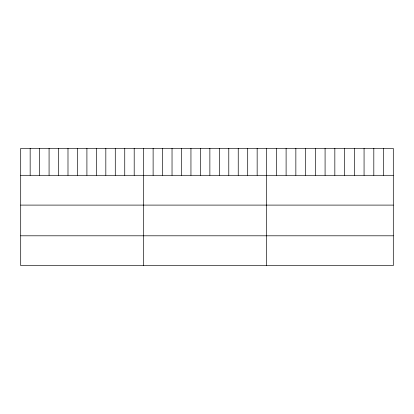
<?xml version="1.0" encoding="UTF-8"?>
<svg xmlns="http://www.w3.org/2000/svg" width="414" height="414" viewBox="0 0 414 414"><rect width="100%" height="100%" fill="white"/><g stroke="black" fill="none" stroke-linecap="round" stroke-linejoin="round"><path stroke-width="0.62" d="M393.3 175.298L393.3 265.602L20.7 265.602L20.7 148.398L393.3 148.398L393.3 175.298L20.7 175.298M20.7 205.101L393.3 205.101M20.7 235.804L393.3 235.804M383.555 148.398L383.555 175.298M373.811 148.398L373.811 175.298M364.066 148.398L364.066 175.298M354.322 148.398L354.322 175.298M344.577 148.398L344.577 175.298M334.833 148.398L334.833 175.298M325.083 148.398L325.083 175.298M315.339 148.398L315.339 175.298M305.594 148.398L305.594 175.298M295.85 148.398L295.85 175.298M286.105 148.398L286.105 175.298M276.361 148.398L276.361 175.298M266.616 148.398L266.616 265.602M257.156 148.398L257.156 175.298M247.701 148.398L247.701 175.298M238.241 148.398L238.241 175.298M228.782 148.398L228.782 175.298M219.327 148.398L219.327 175.298M209.867 148.398L209.867 175.298M200.407 148.398L200.407 175.298M190.947 148.398L190.947 175.298M181.492 148.398L181.492 175.298M172.033 148.398L172.033 175.298M162.573 148.398L162.573 175.298M153.118 148.398L153.118 175.298M143.658 148.398L143.658 265.602M134.198 148.398L134.198 175.298M124.743 148.398L124.743 175.298M115.283 148.398L115.283 175.298M105.824 148.398L105.824 175.298M96.369 148.398L96.369 175.298M86.909 148.398L86.909 175.298M77.449 148.398L77.449 175.298M67.989 148.398L67.989 175.298M58.534 148.398L58.534 175.298M49.075 148.398L49.075 175.298M39.615 148.398L39.615 175.298M30.16 148.398L30.16 175.298"/></g></svg>
